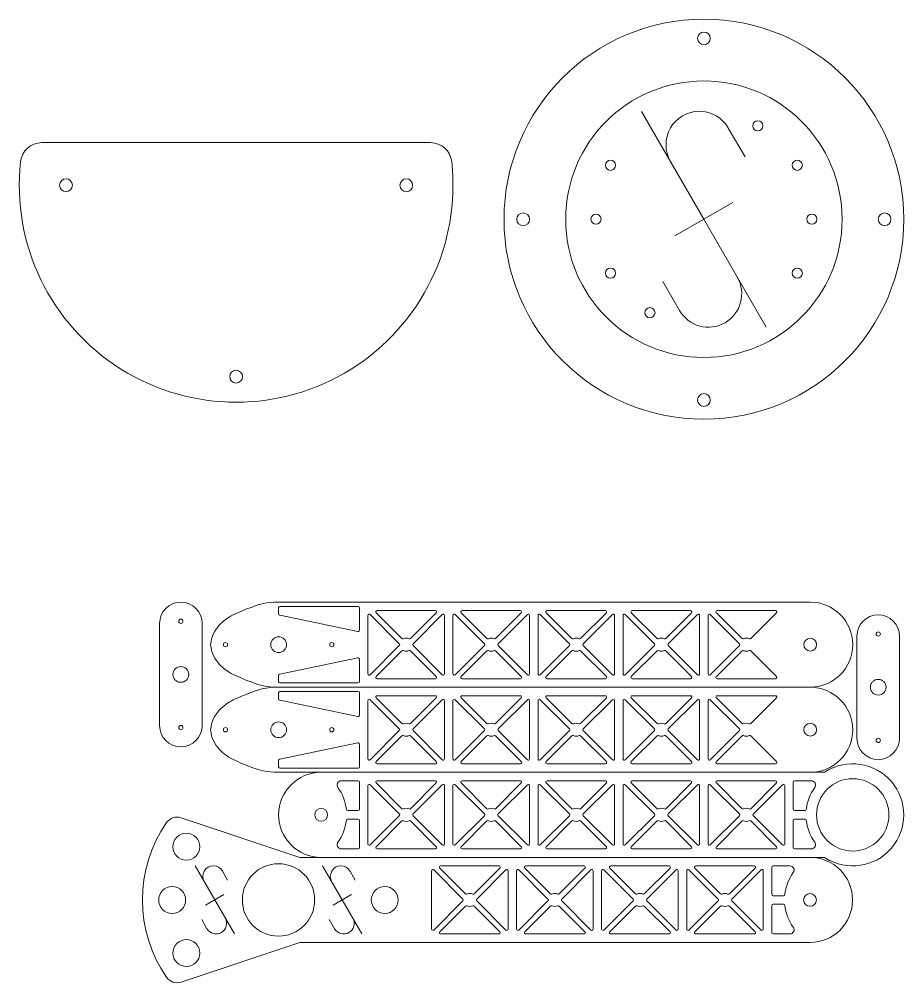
# Model space of a CAD drawing. Header units: millimetres. Extents: x 0 to 547, y 0 to 300.
# Drawn here: x 339 to 547, y 20.5 to 247 of the extents above; entities that cross this region are included whole.
import ezdxf

# ---------------------------------------------------------------- set-up
doc = ezdxf.new("R2010")
doc.units = ezdxf.units.MM
doc.layers.add('cut', color=18, linetype='Continuous', lineweight=0, true_color=0x000000)
doc.layers.add('engrave', color=3, linetype='Continuous', lineweight=0, true_color=0x00ff00)

msp = doc.modelspace()

# ---------------------------------------------------------------- linework, layer by layer
at = {"layer": 'cut'}
for p, q in [((344.27, 218), (435.73, 218)), ((400, 110), (525, 110)), ((400.3, 109), (418.7, 109)), ((400, 107.24), (400, 108.7)), ((418.64, 103.08), (400.24, 106.95)), ((419, 108.7), (419, 103.37)), ((421, 93.14), (421, 106.86)), ((428.37, 100.21), (421.51, 107.07)), ((428.98, 101.44), (422.93, 107.49)), ((423.14, 108), (436.86, 108)), ((431.02, 101.44), (437.07, 107.49)), ((431.63, 100.21), (438.49, 107.07)), ((439, 106.86), (439, 93.14)), ((441, 93.14), (441, 106.86)), ((448.37, 100.21), (441.51, 107.07)), ((448.98, 101.44), (442.93, 107.49)), ((443.14, 108), (456.86, 108)), ((451.02, 101.44), (457.07, 107.49)), ((451.63, 100.21), (458.49, 107.07)), ((459, 106.86), (459, 93.14)), ((461, 93.14), (461, 106.86)), ((468.37, 100.21), (461.51, 107.07)), ((468.98, 101.44), (462.93, 107.49)), ((463.14, 108), (476.86, 108)), ((471.02, 101.44), (477.07, 107.49)), ((471.63, 100.21), (478.49, 107.07)), ((479, 106.86), (479, 93.14)), ((481, 93.14), (481, 106.86)), ((488.37, 100.21), (481.51, 107.07)), ((488.98, 101.44), (482.93, 107.49)), ((483.14, 108), (496.86, 108)), ((491.02, 101.44), (497.07, 107.49)), ((491.63, 100.21), (498.49, 107.07)), ((499, 106.86), (499, 93.14)), ((501, 93.14), (501, 106.86)), ((508.37, 100.21), (501.51, 107.07)), ((508.98, 101.44), (502.93, 107.49)), ((503.14, 108), (516.86, 108)), ((511.02, 101.44), (517.07, 107.49)), ((372, 81), (372, 105)), ((382, 105), (382, 81)), ((536, 78), (536, 102)), ((546, 102), (546, 78)), ((428.37, 99.79), (421.51, 92.93)), ((431.63, 99.79), (438.49, 92.93)), ((448.37, 99.79), (441.51, 92.93)), ((451.63, 99.79), (458.49, 92.93)), ((468.37, 99.79), (461.51, 92.93)), ((471.63, 99.79), (478.49, 92.93)), ((488.37, 99.79), (481.51, 92.93)), ((491.63, 99.79), (498.49, 92.93)), ((508.37, 99.79), (501.51, 92.93)), ((428.98, 98.56), (422.93, 92.51)), ((431.02, 98.56), (437.07, 92.51)), ((448.98, 98.56), (442.93, 92.51)), ((451.02, 98.56), (457.07, 92.51)), ((468.98, 98.56), (462.93, 92.51)), ((471.02, 98.56), (477.07, 92.51)), ((488.98, 98.56), (482.93, 92.51)), ((491.02, 98.56), (497.07, 92.51)), ((508.98, 98.56), (502.93, 92.51)), ((511.02, 98.56), (517.07, 92.51)), ((418.64, 96.92), (400.24, 93.05)), ((419, 91.3), (419, 96.63)), ((400, 92.76), (400, 91.3)), ((400.3, 91), (418.7, 91)), ((436.86, 92), (423.14, 92)), ((456.86, 92), (443.14, 92)), ((476.86, 92), (463.14, 92)), ((496.86, 92), (483.14, 92)), ((516.86, 92), (503.14, 92)), ((400, 90), (525, 90)), ((400, 87.24), (400, 88.7)), ((400.3, 89), (418.7, 89)), ((419, 88.7), (419, 83.37)), ((418.64, 83.08), (400.24, 86.95)), ((421, 73.14), (421, 86.86)), ((428.37, 80.21), (421.51, 87.07)), ((428.98, 81.44), (422.93, 87.49)), ((423.14, 88), (436.86, 88)), ((431.02, 81.44), (437.07, 87.49)), ((431.63, 80.21), (438.49, 87.07)), ((439, 86.86), (439, 73.14)), ((441, 73.14), (441, 86.86)), ((448.37, 80.21), (441.51, 87.07)), ((448.98, 81.44), (442.93, 87.49)), ((443.14, 88), (456.86, 88)), ((451.02, 81.44), (457.07, 87.49)), ((451.63, 80.21), (458.49, 87.07)), ((459, 86.86), (459, 73.14)), ((461, 73.14), (461, 86.86)), ((468.37, 80.21), (461.51, 87.07)), ((468.98, 81.44), (462.93, 87.49)), ((463.14, 88), (476.86, 88)), ((471.02, 81.44), (477.07, 87.49)), ((471.63, 80.21), (478.49, 87.07)), ((479, 86.86), (479, 73.14)), ((481, 73.14), (481, 86.86)), ((488.37, 80.21), (481.51, 87.07)), ((488.98, 81.44), (482.93, 87.49)), ((483.14, 88), (496.86, 88)), ((491.02, 81.44), (497.07, 87.49)), ((491.63, 80.21), (498.49, 87.07)), ((499, 86.86), (499, 73.14)), ((501, 73.14), (501, 86.86)), ((508.37, 80.21), (501.51, 87.07)), ((508.98, 81.44), (502.93, 87.49)), ((503.14, 88), (516.86, 88)), ((511.02, 81.44), (517.07, 87.49)), ((428.37, 79.79), (421.51, 72.93)), ((431.63, 79.79), (438.49, 72.93)), ((448.37, 79.79), (441.51, 72.93)), ((451.63, 79.79), (458.49, 72.93)), ((468.37, 79.79), (461.51, 72.93)), ((471.63, 79.79), (478.49, 72.93)), ((488.37, 79.79), (481.51, 72.93)), ((491.63, 79.79), (498.49, 72.93)), ((508.37, 79.79), (501.51, 72.93)), ((428.98, 78.56), (422.93, 72.51)), ((431.02, 78.56), (437.07, 72.51)), ((448.98, 78.56), (442.93, 72.51)), ((451.02, 78.56), (457.07, 72.51)), ((468.98, 78.56), (462.93, 72.51)), ((471.02, 78.56), (477.07, 72.51)), ((488.98, 78.56), (482.93, 72.51)), ((491.02, 78.56), (497.07, 72.51)), ((508.98, 78.56), (502.93, 72.51)), ((511.02, 78.56), (517.07, 72.51)), ((418.64, 76.92), (400.24, 73.05)), ((419, 71.3), (419, 76.63)), ((400, 72.76), (400, 71.3)), ((400.3, 71), (418.7, 71)), ((436.86, 72), (423.14, 72)), ((456.86, 72), (443.14, 72)), ((476.86, 72), (463.14, 72)), ((496.86, 72), (483.14, 72)), ((516.86, 72), (503.14, 72)), ((400, 70), (528.07, 70)), ((418.7, 68), (414.75, 68)), ((436.86, 68), (423.14, 68)), ((456.86, 68), (443.14, 68)), ((476.86, 68), (463.14, 68)), ((496.86, 68), (483.14, 68)), ((516.86, 68), (503.14, 68)), ((521.3, 68), (525.25, 68)), ((419, 67.7), (419, 61.3)), ((421, 66.86), (421, 53.14)), ((428.37, 60.21), (421.51, 67.07)), ((428.98, 61.44), (422.93, 67.49)), ((431.02, 61.44), (437.07, 67.49)), ((431.63, 60.21), (438.49, 67.07)), ((439, 53.14), (439, 66.86)), ((441, 66.86), (441, 53.14)), ((448.37, 60.21), (441.51, 67.07)), ((448.98, 61.44), (442.93, 67.49)), ((451.02, 61.44), (457.07, 67.49)), ((451.63, 60.21), (458.49, 67.07)), ((459, 53.14), (459, 66.86)), ((461, 66.86), (461, 53.14)), ((468.37, 60.21), (461.51, 67.07)), ((468.98, 61.44), (462.93, 67.49)), ((471.02, 61.44), (477.07, 67.49)), ((471.63, 60.21), (478.49, 67.07)), ((479, 53.14), (479, 66.86)), ((481, 66.86), (481, 53.14)), ((488.37, 60.21), (481.51, 67.07)), ((488.98, 61.44), (482.93, 67.49)), ((491.02, 61.44), (497.07, 67.49)), ((491.63, 60.21), (498.49, 67.07)), ((499, 53.14), (499, 66.86)), ((501, 66.86), (501, 53.14)), ((508.37, 60.21), (501.51, 67.07)), ((508.98, 61.44), (502.93, 67.49)), ((511.02, 61.44), (517.07, 67.49)), ((511.63, 60.21), (518.49, 67.07)), ((519, 53.14), (519, 66.86)), ((521, 67.7), (521, 61.3)), ((404.96, 50), (377.04, 59.31)), ((418.7, 61), (416.22, 61)), ((418.7, 59), (416.22, 59)), ((428.37, 59.79), (421.51, 52.93)), ((431.63, 59.79), (438.49, 52.93)), ((448.37, 59.79), (441.51, 52.93)), ((451.63, 59.79), (458.49, 52.93)), ((468.37, 59.79), (461.51, 52.93)), ((471.63, 59.79), (478.49, 52.93)), ((488.37, 59.79), (481.51, 52.93)), ((491.63, 59.79), (498.49, 52.93)), ((508.37, 59.79), (501.51, 52.93)), ((511.63, 59.79), (518.49, 52.93)), ((521.3, 61), (523.78, 61)), ((521.3, 59), (523.78, 59)), ((419, 52.3), (419, 58.7)), ((428.98, 58.56), (422.93, 52.51)), ((431.02, 58.56), (437.07, 52.51)), ((448.98, 58.56), (442.93, 52.51)), ((451.02, 58.56), (457.07, 52.51)), ((468.98, 58.56), (462.93, 52.51)), ((471.02, 58.56), (477.07, 52.51)), ((488.98, 58.56), (482.93, 52.51)), ((491.02, 58.56), (497.07, 52.51)), ((508.98, 58.56), (502.93, 52.51)), ((511.02, 58.56), (517.07, 52.51)), ((521, 52.3), (521, 58.7)), ((404.96, 50), (523.04, 50)), ((528.07, 50), (410, 50)), ((418.7, 52), (414.75, 52)), ((423.14, 52), (436.86, 52)), ((443.14, 52), (456.86, 52)), ((463.14, 52), (476.86, 52)), ((483.14, 52), (496.86, 52)), ((503.14, 52), (516.86, 52)), ((521.3, 52), (525.25, 52)), ((451.83, 48), (438.1, 48)), ((471.83, 48), (458.1, 48)), ((491.83, 48), (478.1, 48)), ((511.83, 48), (498.1, 48)), ((515.96, 47.7), (515.96, 41.3)), ((516.26, 48), (520.22, 48)), ((435.96, 46.86), (435.96, 33.14)), ((443.34, 40.21), (436.48, 47.07)), ((443.94, 41.44), (437.89, 47.49)), ((445.99, 41.44), (452.04, 47.49)), ((446.59, 40.21), (453.45, 47.07)), ((453.96, 33.14), (453.96, 46.86)), ((455.96, 46.86), (455.96, 33.14)), ((463.34, 40.21), (456.48, 47.07)), ((463.94, 41.44), (457.89, 47.49)), ((465.99, 41.44), (472.04, 47.49)), ((466.59, 40.21), (473.45, 47.07)), ((473.96, 33.14), (473.96, 46.86)), ((475.96, 46.86), (475.96, 33.14)), ((483.34, 40.21), (476.48, 47.07)), ((483.94, 41.44), (477.89, 47.49)), ((485.99, 41.44), (492.04, 47.49)), ((486.59, 40.21), (493.45, 47.07)), ((493.96, 33.14), (493.96, 46.86)), ((495.96, 46.86), (495.96, 33.14)), ((503.34, 40.21), (496.48, 47.07)), ((503.94, 41.44), (497.89, 47.49)), ((505.99, 41.44), (512.04, 47.49)), ((506.59, 40.21), (513.45, 47.07)), ((513.96, 33.14), (513.96, 46.86)), ((516.26, 41), (518.74, 41)), ((443.34, 39.79), (436.48, 32.93)), ((443.94, 38.56), (437.89, 32.51)), ((445.99, 38.56), (452.04, 32.51)), ((446.59, 39.79), (453.45, 32.93)), ((463.34, 39.79), (456.48, 32.93)), ((463.94, 38.56), (457.89, 32.51)), ((465.99, 38.56), (472.04, 32.51)), ((466.59, 39.79), (473.45, 32.93)), ((483.34, 39.79), (476.48, 32.93)), ((483.94, 38.56), (477.89, 32.51)), ((485.99, 38.56), (492.04, 32.51)), ((486.59, 39.79), (493.45, 32.93)), ((503.34, 39.79), (496.48, 32.93)), ((503.94, 38.56), (497.89, 32.51)), ((505.99, 38.56), (512.04, 32.51)), ((506.59, 39.79), (513.45, 32.93)), ((515.96, 32.3), (515.96, 38.7)), ((516.26, 39), (518.74, 39)), ((438.1, 32), (451.83, 32)), ((458.1, 32), (471.83, 32)), ((478.1, 32), (491.83, 32)), ((498.1, 32), (511.83, 32)), ((516.26, 32), (520.22, 32)), ((404.96, 30), (377.04, 20.69)), ((404.96, 30), (524.96, 30))]:
    msp.add_line(p, q, dxfattribs=at)
for centre, radius in [((500, 200), 47), ((500, 242.5), 1.5), ((500, 200), 32.5), ((512.68, 221.97), 1.19), ((478.03, 212.68), 1.19), ((521.97, 212.68), 1.19), ((350, 208), 1.5), ((430, 208), 1.5), ((457.5, 200), 1.5), ((474.63, 200), 1.19), ((525.37, 200), 1.19), ((542.5, 200), 1.5), ((478.03, 187.32), 1.19), ((521.97, 187.32), 1.19), ((487.32, 178.03), 1.19), ((390, 163), 1.5), ((500, 157.5), 1.5), ((377, 105.5), 0.5), ((541, 102.5), 0.5), ((387.5, 100), 0.5), ((400, 100), 1.85), ((412.5, 100), 0.5), ((525, 100), 1.5), ((377, 93), 1.85), ((541, 90), 1.85), ((400, 80), 1.85), ((377, 80.5), 0.5), ((387.5, 80), 0.5), ((412.5, 80), 0.5), ((525, 80), 1.5), ((541, 77.5), 0.5), ((535, 60), 8.5), ((410, 60), 1.5), ((378.31, 52.5), 3.17), ((399.96, 40), 8.5), ((374.96, 40), 3.17), ((424.96, 40), 3.17), ((524.96, 40), 1.5), ((378.31, 27.5), 3.17)]:
    msp.add_circle(centre, radius, dxfattribs=at)
for centre, radius, start, end in [((344.27, 213), 5, 90, 173.7599), ((435.73, 213), 5, 6.2401, 90), ((390, 208), 51, 173.7599, 6.2401), ((377, 105), 5, 0, 180), ((400.3, 108.7), 0.3, 90, 180), ((418.7, 108.7), 0.3, 0, 90), ((525, 100), 10, 270, 90), ((400.3, 107.24), 0.3, 180, 258.1113), ((421.3, 106.86), 0.3, 45, 180), ((423.14, 107.7), 0.3, 90, 225), ((436.86, 107.7), 0.3, 315, 90), ((438.7, 106.86), 0.3, 0, 135), ((441.3, 106.86), 0.3, 45, 180), ((443.14, 107.7), 0.3, 90, 225), ((456.86, 107.7), 0.3, 315, 90), ((458.7, 106.86), 0.3, 0, 135), ((461.3, 106.86), 0.3, 45, 180), ((463.14, 107.7), 0.3, 90, 225), ((476.86, 107.7), 0.3, 315, 90), ((478.7, 106.86), 0.3, 0, 135), ((481.3, 106.86), 0.3, 45, 180), ((483.14, 107.7), 0.3, 90, 225), ((496.86, 107.7), 0.3, 315, 90), ((498.7, 106.86), 0.3, 0, 135), ((501.3, 106.86), 0.3, 45, 180), ((503.14, 107.7), 0.3, 90, 225), ((516.86, 107.7), 0.3, 315, 90), ((541, 102), 5, 0, 180), ((418.7, 103.37), 0.3, 258.1113, 0), ((428.16, 100), 0.3, 315, 45), ((429.19, 101.65), 0.3, 225, 296.1863), ((430, 100), 1.54, 63.8137, 116.1863), ((430.81, 101.65), 0.3, 243.8137, 315), ((431.84, 100), 0.3, 135, 225), ((448.16, 100), 0.3, 315, 45), ((449.19, 101.65), 0.3, 225, 296.1863), ((450, 100), 1.54, 63.8137, 116.1863), ((450.81, 101.65), 0.3, 243.8137, 315), ((451.84, 100), 0.3, 135, 225), ((468.16, 100), 0.3, 315, 45), ((469.19, 101.65), 0.3, 225, 296.1863), ((470, 100), 1.54, 63.8137, 116.1863), ((470.81, 101.65), 0.3, 243.8137, 315), ((471.84, 100), 0.3, 135, 225), ((488.16, 100), 0.3, 315, 45), ((489.19, 101.65), 0.3, 225, 296.1863), ((490, 100), 1.54, 63.8137, 116.1863), ((490.81, 101.65), 0.3, 243.8137, 315), ((491.84, 100), 0.3, 135, 225), ((508.16, 100), 0.3, 315, 45), ((509.19, 101.65), 0.3, 225, 296.1863), ((510, 100), 1.54, 63.8137, 116.1863), ((510.81, 101.65), 0.3, 243.8137, 315), ((429.19, 98.35), 0.3, 63.8137, 135), ((430, 100), 1.54, 243.8137, 296.1863), ((430.81, 98.35), 0.3, 45, 116.1863), ((449.19, 98.35), 0.3, 63.8137, 135), ((450, 100), 1.54, 243.8137, 296.1863), ((450.81, 98.35), 0.3, 45, 116.1863), ((469.19, 98.35), 0.3, 63.8137, 135), ((470, 100), 1.54, 243.8137, 296.1863), ((470.81, 98.35), 0.3, 45, 116.1863), ((489.19, 98.35), 0.3, 63.8137, 135), ((490, 100), 1.54, 243.8137, 296.1863), ((490.81, 98.35), 0.3, 45, 116.1863), ((509.19, 98.35), 0.3, 63.8137, 135), ((510, 100), 1.54, 243.8137, 296.1863), ((510.81, 98.35), 0.3, 45, 116.1863), ((418.7, 96.63), 0.3, 0, 101.8887), ((400.3, 92.76), 0.3, 101.8887, 180), ((421.3, 93.14), 0.3, 180, 315), ((438.7, 93.14), 0.3, 225, 0), ((441.3, 93.14), 0.3, 180, 315), ((458.7, 93.14), 0.3, 225, 0), ((461.3, 93.14), 0.3, 180, 315), ((478.7, 93.14), 0.3, 225, 0), ((481.3, 93.14), 0.3, 180, 315), ((498.7, 93.14), 0.3, 225, 0), ((501.3, 93.14), 0.3, 180, 315), ((400.3, 91.3), 0.3, 180, 270), ((418.7, 91.3), 0.3, 270, 0), ((423.14, 92.3), 0.3, 135, 270), ((436.86, 92.3), 0.3, 270, 45), ((443.14, 92.3), 0.3, 135, 270), ((456.86, 92.3), 0.3, 270, 45), ((463.14, 92.3), 0.3, 135, 270), ((476.86, 92.3), 0.3, 270, 45), ((483.14, 92.3), 0.3, 135, 270), ((496.86, 92.3), 0.3, 270, 45), ((503.14, 92.3), 0.3, 135, 270), ((516.86, 92.3), 0.3, 270, 45), ((400.3, 88.7), 0.3, 90, 180), ((418.7, 88.7), 0.3, 0, 90), ((525, 80), 10, 270, 90), ((400.3, 87.24), 0.3, 180, 258.1113), ((421.3, 86.86), 0.3, 45, 180), ((423.14, 87.7), 0.3, 90, 225), ((436.86, 87.7), 0.3, 315, 90), ((438.7, 86.86), 0.3, 0, 135), ((441.3, 86.86), 0.3, 45, 180), ((443.14, 87.7), 0.3, 90, 225), ((456.86, 87.7), 0.3, 315, 90), ((458.7, 86.86), 0.3, 0, 135), ((461.3, 86.86), 0.3, 45, 180), ((463.14, 87.7), 0.3, 90, 225), ((476.86, 87.7), 0.3, 315, 90), ((478.7, 86.86), 0.3, 0, 135), ((481.3, 86.86), 0.3, 45, 180), ((483.14, 87.7), 0.3, 90, 225), ((496.86, 87.7), 0.3, 315, 90), ((498.7, 86.86), 0.3, 0, 135), ((501.3, 86.86), 0.3, 45, 180), ((503.14, 87.7), 0.3, 90, 225), ((516.86, 87.7), 0.3, 315, 90), ((418.7, 83.37), 0.3, 258.1113, 0), ((430, 80), 1.54, 63.8137, 116.1863), ((450, 80), 1.54, 63.8137, 116.1863), ((470, 80), 1.54, 63.8137, 116.1863), ((490, 80), 1.54, 63.8137, 116.1863), ((510, 80), 1.54, 63.8137, 116.1863), ((377, 81), 5, 180, 0), ((428.16, 80), 0.3, 315, 45), ((429.19, 81.65), 0.3, 225, 296.1863), ((430.81, 81.65), 0.3, 243.8137, 315), ((431.84, 80), 0.3, 135, 225), ((448.16, 80), 0.3, 315, 45), ((449.19, 81.65), 0.3, 225, 296.1863), ((450.81, 81.65), 0.3, 243.8137, 315), ((451.84, 80), 0.3, 135, 225), ((468.16, 80), 0.3, 315, 45), ((469.19, 81.65), 0.3, 225, 296.1863), ((470.81, 81.65), 0.3, 243.8137, 315), ((471.84, 80), 0.3, 135, 225), ((488.16, 80), 0.3, 315, 45), ((489.19, 81.65), 0.3, 225, 296.1863), ((490.81, 81.65), 0.3, 243.8137, 315), ((491.84, 80), 0.3, 135, 225), ((508.16, 80), 0.3, 315, 45), ((509.19, 81.65), 0.3, 225, 296.1863), ((510.81, 81.65), 0.3, 243.8137, 315), ((429.19, 78.35), 0.3, 63.8137, 135), ((430, 80), 1.54, 243.8137, 296.1863), ((430.81, 78.35), 0.3, 45, 116.1863), ((449.19, 78.35), 0.3, 63.8137, 135), ((450, 80), 1.54, 243.8137, 296.1863), ((450.81, 78.35), 0.3, 45, 116.1863), ((469.19, 78.35), 0.3, 63.8137, 135), ((470, 80), 1.54, 243.8137, 296.1863), ((470.81, 78.35), 0.3, 45, 116.1863), ((489.19, 78.35), 0.3, 63.8137, 135), ((490, 80), 1.54, 243.8137, 296.1863), ((490.81, 78.35), 0.3, 45, 116.1863), ((509.19, 78.35), 0.3, 63.8137, 135), ((510, 80), 1.54, 243.8137, 296.1863), ((510.81, 78.35), 0.3, 45, 116.1863), ((541, 78), 5, 180, 0), ((418.7, 76.63), 0.3, 0, 101.8887), ((400.3, 72.76), 0.3, 101.8887, 180), ((421.3, 73.14), 0.3, 180, 315), ((423.14, 72.3), 0.3, 135, 270), ((436.86, 72.3), 0.3, 270, 45), ((438.7, 73.14), 0.3, 225, 0), ((441.3, 73.14), 0.3, 180, 315), ((443.14, 72.3), 0.3, 135, 270), ((456.86, 72.3), 0.3, 270, 45), ((458.7, 73.14), 0.3, 225, 0), ((461.3, 73.14), 0.3, 180, 315), ((463.14, 72.3), 0.3, 135, 270), ((476.86, 72.3), 0.3, 270, 45), ((478.7, 73.14), 0.3, 225, 0), ((481.3, 73.14), 0.3, 180, 315), ((483.14, 72.3), 0.3, 135, 270), ((496.86, 72.3), 0.3, 270, 45), ((498.7, 73.14), 0.3, 225, 0), ((501.3, 73.14), 0.3, 180, 315), ((503.14, 72.3), 0.3, 135, 270), ((516.86, 72.3), 0.3, 270, 45), ((400.3, 71.3), 0.3, 180, 270), ((418.7, 71.3), 0.3, 270, 0), ((535, 60), 12, 237.7958, 122.2042), ((410, 60), 10, 90, 270), ((414.75, 67), 1, 90, 215.6853), ((418.7, 67.7), 0.3, 0, 90), ((423.14, 67.7), 0.3, 90, 225), ((436.86, 67.7), 0.3, 315, 90), ((443.14, 67.7), 0.3, 90, 225), ((456.86, 67.7), 0.3, 315, 90), ((463.14, 67.7), 0.3, 90, 225), ((476.86, 67.7), 0.3, 315, 90), ((483.14, 67.7), 0.3, 90, 225), ((496.86, 67.7), 0.3, 315, 90), ((503.14, 67.7), 0.3, 90, 225), ((516.86, 67.7), 0.3, 315, 90), ((521.3, 67.7), 0.3, 90, 180), ((525.25, 67), 1, 324.3147, 90), ((528.07, 71), 1, 270, 302.2042), ((405, 60), 11, 6.6062, 35.6853), ((421.3, 66.86), 0.3, 45, 180), ((438.7, 66.86), 0.3, 0, 135), ((441.3, 66.86), 0.3, 45, 180), ((458.7, 66.86), 0.3, 0, 135), ((461.3, 66.86), 0.3, 45, 180), ((478.7, 66.86), 0.3, 0, 135), ((481.3, 66.86), 0.3, 45, 180), ((498.7, 66.86), 0.3, 0, 135), ((501.3, 66.86), 0.3, 45, 180), ((518.7, 66.86), 0.3, 0, 135), ((535, 60), 11, 144.3147, 173.3938), ((416.22, 61.3), 0.3, 186.6062, 270), ((418.7, 61.3), 0.3, 270, 0), ((429.19, 61.65), 0.3, 225, 296.1863), ((430, 60), 1.54, 63.8137, 116.1863), ((430.81, 61.65), 0.3, 243.8137, 315), ((449.19, 61.65), 0.3, 225, 296.1863), ((450, 60), 1.54, 63.8137, 116.1863), ((450.81, 61.65), 0.3, 243.8137, 315), ((469.19, 61.65), 0.3, 225, 296.1863), ((470, 60), 1.54, 63.8137, 116.1863), ((470.81, 61.65), 0.3, 243.8137, 315), ((489.19, 61.65), 0.3, 225, 296.1863), ((490, 60), 1.54, 63.8137, 116.1863), ((490.81, 61.65), 0.3, 243.8137, 315), ((509.19, 61.65), 0.3, 225, 296.1863), ((510, 60), 1.54, 63.8137, 116.1863), ((510.81, 61.65), 0.3, 243.8137, 315), ((521.3, 61.3), 0.3, 180, 270), ((523.78, 61.3), 0.3, 270, 353.3938), ((376.09, 56.46), 3, 71.5651, 145.4119), ((416.22, 58.7), 0.3, 90, 173.3938), ((418.7, 58.7), 0.3, 0, 90), ((428.16, 60), 0.3, 315, 45), ((431.84, 60), 0.3, 135, 225), ((448.16, 60), 0.3, 315, 45), ((451.84, 60), 0.3, 135, 225), ((468.16, 60), 0.3, 315, 45), ((471.84, 60), 0.3, 135, 225), ((488.16, 60), 0.3, 315, 45), ((491.84, 60), 0.3, 135, 225), ((508.16, 60), 0.3, 315, 45), ((511.84, 60), 0.3, 135, 225), ((521.3, 58.7), 0.3, 90, 180), ((523.78, 58.7), 0.3, 6.6062, 90), ((399.96, 40), 32, 145.4119, 214.5881), ((405, 60), 11, 324.3147, 353.3938), ((429.19, 58.35), 0.3, 63.8137, 135), ((430, 60), 1.54, 243.8137, 296.1863), ((430.81, 58.35), 0.3, 45, 116.1863), ((449.19, 58.35), 0.3, 63.8137, 135), ((450, 60), 1.54, 243.8137, 296.1863), ((450.81, 58.35), 0.3, 45, 116.1863), ((469.19, 58.35), 0.3, 63.8137, 135), ((470, 60), 1.54, 243.8137, 296.1863), ((470.81, 58.35), 0.3, 45, 116.1863), ((489.19, 58.35), 0.3, 63.8137, 135), ((490, 60), 1.54, 243.8137, 296.1863), ((490.81, 58.35), 0.3, 45, 116.1863), ((509.19, 58.35), 0.3, 63.8137, 135), ((510, 60), 1.54, 243.8137, 296.1863), ((510.81, 58.35), 0.3, 45, 116.1863), ((535, 60), 11, 186.6062, 215.6853), ((414.75, 53), 1, 144.3147, 270), ((418.7, 52.3), 0.3, 270, 0), ((421.3, 53.14), 0.3, 180, 315), ((423.14, 52.3), 0.3, 135, 270), ((436.86, 52.3), 0.3, 270, 45), ((438.7, 53.14), 0.3, 225, 0), ((441.3, 53.14), 0.3, 180, 315), ((443.14, 52.3), 0.3, 135, 270), ((456.86, 52.3), 0.3, 270, 45), ((458.7, 53.14), 0.3, 225, 0), ((461.3, 53.14), 0.3, 180, 315), ((463.14, 52.3), 0.3, 135, 270), ((476.86, 52.3), 0.3, 270, 45), ((478.7, 53.14), 0.3, 225, 0), ((481.3, 53.14), 0.3, 180, 315), ((483.14, 52.3), 0.3, 135, 270), ((496.86, 52.3), 0.3, 270, 45), ((498.7, 53.14), 0.3, 225, 0), ((501.3, 53.14), 0.3, 180, 315), ((503.14, 52.3), 0.3, 135, 270), ((516.86, 52.3), 0.3, 270, 45), ((518.7, 53.14), 0.3, 225, 0), ((521.3, 52.3), 0.3, 180, 270), ((525.25, 53), 1, 270, 35.6853), ((524.96, 40), 10, 270, 90), ((528.07, 49), 1, 57.7958, 90), ((438.1, 47.7), 0.3, 90, 225), ((451.83, 47.7), 0.3, 315, 90), ((458.1, 47.7), 0.3, 90, 225), ((471.83, 47.7), 0.3, 315, 90), ((478.1, 47.7), 0.3, 90, 225), ((491.83, 47.7), 0.3, 315, 90), ((498.1, 47.7), 0.3, 90, 225), ((511.83, 47.7), 0.3, 315, 90), ((516.26, 47.7), 0.3, 90, 180), ((520.22, 47), 1, 324.3147, 90), ((436.26, 46.86), 0.3, 45, 180), ((453.66, 46.86), 0.3, 0, 135), ((456.26, 46.86), 0.3, 45, 180), ((473.66, 46.86), 0.3, 0, 135), ((476.26, 46.86), 0.3, 45, 180), ((493.66, 46.86), 0.3, 0, 135), ((496.26, 46.86), 0.3, 45, 180), ((513.66, 46.86), 0.3, 0, 135), ((529.96, 40), 11, 144.3147, 173.3938), ((444.15, 41.65), 0.3, 225, 296.1863), ((444.96, 40), 1.54, 63.8137, 116.1863), ((445.78, 41.65), 0.3, 243.8137, 315), ((464.15, 41.65), 0.3, 225, 296.1863), ((464.96, 40), 1.54, 63.8137, 116.1863), ((465.78, 41.65), 0.3, 243.8137, 315), ((484.15, 41.65), 0.3, 225, 296.1863), ((484.96, 40), 1.54, 63.8137, 116.1863), ((485.78, 41.65), 0.3, 243.8137, 315), ((504.15, 41.65), 0.3, 225, 296.1863), ((504.96, 40), 1.54, 63.8137, 116.1863), ((505.78, 41.65), 0.3, 243.8137, 315), ((516.26, 41.3), 0.3, 180, 270), ((518.74, 41.3), 0.3, 270, 353.3938), ((443.13, 40), 0.3, 315, 45), ((444.15, 38.35), 0.3, 63.8137, 135), ((444.96, 40), 1.54, 243.8137, 296.1863), ((445.78, 38.35), 0.3, 45, 116.1863), ((446.8, 40), 0.3, 135, 225), ((463.13, 40), 0.3, 315, 45), ((464.15, 38.35), 0.3, 63.8137, 135), ((464.96, 40), 1.54, 243.8137, 296.1863), ((465.78, 38.35), 0.3, 45, 116.1863), ((466.8, 40), 0.3, 135, 225), ((483.13, 40), 0.3, 315, 45), ((484.15, 38.35), 0.3, 63.8137, 135), ((484.96, 40), 1.54, 243.8137, 296.1863), ((485.78, 38.35), 0.3, 45, 116.1863), ((486.8, 40), 0.3, 135, 225), ((503.13, 40), 0.3, 315, 45), ((504.15, 38.35), 0.3, 63.8137, 135), ((504.96, 40), 1.54, 243.8137, 296.1863), ((505.78, 38.35), 0.3, 45, 116.1863), ((506.8, 40), 0.3, 135, 225), ((516.26, 38.7), 0.3, 90, 180), ((518.74, 38.7), 0.3, 6.6062, 90), ((529.96, 40), 11, 186.6062, 215.6853), ((436.26, 33.14), 0.3, 180, 315), ((438.1, 32.3), 0.3, 135, 270), ((451.83, 32.3), 0.3, 270, 45), ((453.66, 33.14), 0.3, 225, 0), ((456.26, 33.14), 0.3, 180, 315), ((458.1, 32.3), 0.3, 135, 270), ((471.83, 32.3), 0.3, 270, 45), ((473.66, 33.14), 0.3, 225, 0), ((476.26, 33.14), 0.3, 180, 315), ((478.1, 32.3), 0.3, 135, 270), ((491.83, 32.3), 0.3, 270, 45), ((493.66, 33.14), 0.3, 225, 0), ((496.26, 33.14), 0.3, 180, 315), ((498.1, 32.3), 0.3, 135, 270), ((511.83, 32.3), 0.3, 270, 45), ((513.66, 33.14), 0.3, 225, 0), ((516.26, 32.3), 0.3, 180, 270), ((520.22, 33), 1, 270, 35.6853), ((376.09, 23.54), 3, 214.5881, 288.4349)]:
    msp.add_arc(centre, radius, start, end, dxfattribs=at)
for points in [[(400, 110), (397, 110), (394, 109), (389, 107), (386, 105), (384.15, 101.97), (384, 100)], [(400, 90), (397, 90), (394, 91), (389, 93), (386, 95), (384.15, 98.03), (384, 100)], [(400, 90), (397, 90), (394, 89), (389, 87), (386, 85), (384.15, 81.97), (384, 80)], [(400, 70), (397, 70), (394, 71), (389, 73), (386, 75), (384.15, 78.03), (384, 80)]]:
    msp.add_open_spline(points, degree=3, dxfattribs=at)
at = {"layer": 'engrave'}
for p, q in [((485.36, 225.36), (500, 200)), ((505.74, 221.44), (509.67, 214.64)), ((506.8, 203.92), (493.2, 196.08)), ((514.64, 174.64), (500, 200)), ((494.26, 178.56), (490.33, 185.36)), ((380.35, 48), (384.96, 40)), ((410.35, 48), (414.96, 40)), ((386.78, 46.76), (388.01, 44.62)), ((416.78, 46.76), (418.01, 44.62)), ((382.82, 38.76), (387.11, 41.24)), ((412.82, 38.76), (417.11, 41.24)), ((389.58, 32), (384.96, 40)), ((419.58, 32), (414.96, 40)), ((383.15, 33.24), (381.91, 35.38)), ((413.15, 33.24), (411.91, 35.38))]:
    msp.add_line(p, q, dxfattribs=at)
for centre, radius, start, end in [((498.95, 217.52), 7.85, 30, 210), ((501.05, 182.48), 7.85, 210, 30), ((384.63, 45.52), 2.48, 30, 210), ((414.63, 45.52), 2.48, 30, 210), ((385.3, 34.48), 2.48, 210, 30), ((415.3, 34.48), 2.48, 210, 30)]:
    msp.add_arc(centre, radius, start, end, dxfattribs=at)

doc.saveas('drawing.dxf')
